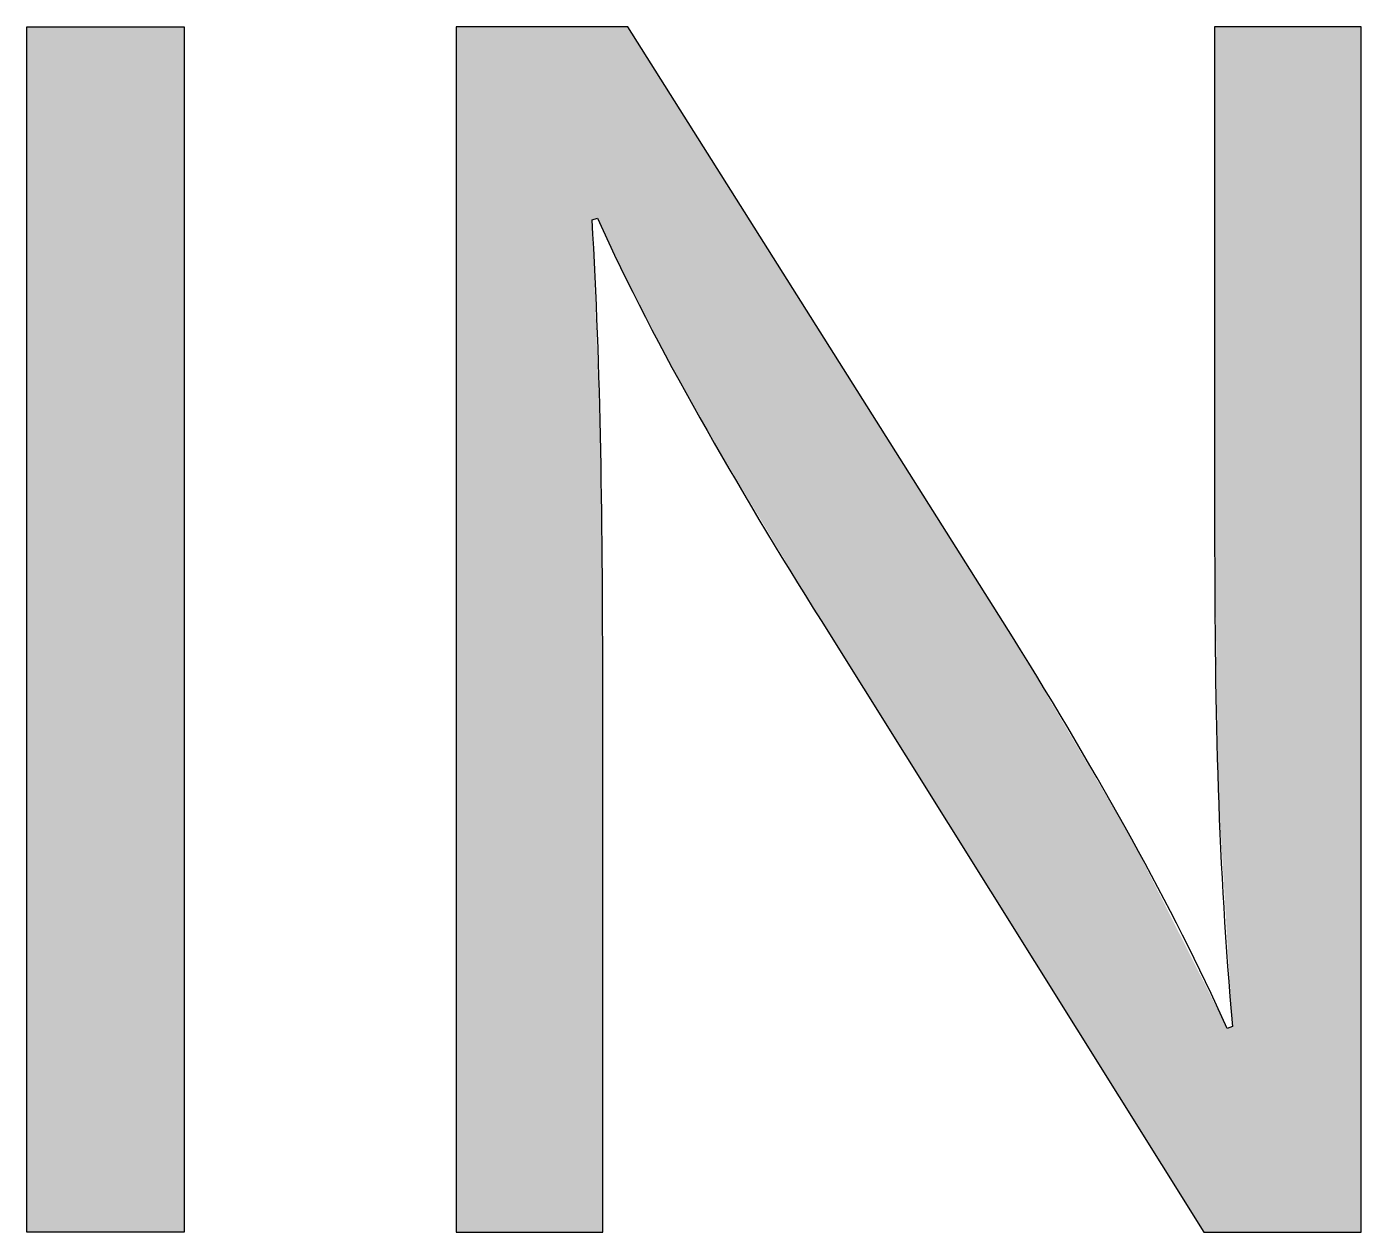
# Model space of a CAD drawing. Extents: x 0 to 360, y -268 to 0.
# Drawn here: x 149.097 to 151.334, y -226.598 to -224.578 of the extents above; entities that cross this region are included whole.
import ezdxf

# ---------------------------------------------------------------- set-up
doc = ezdxf.new("R2010")
doc.units = 0
doc.layers.add('LAYER_1', color=7, linetype='CONTINUOUS')

# ---------------------------------------------------------------- blocks, each defined once
blk = doc.blocks.new('*U461')
at = {"layer": 'LAYER_1', "color": 250, "extrusion": (0, 0, -1)}
for points in [[(-149.0972, -226.5984), (-149.0972, -224.5775), (-149.3611, -226.5984)], [(-149.3611, -226.5984), (-149.0972, -224.5775), (-149.3611, -224.5775)]]:
    blk.add_solid(points, dxfattribs=at)
blk = doc.blocks.new('*U462')
at = {"layer": 'LAYER_1', "color": 250, "extrusion": (0, 0, -1)}
for points in [[(-149.8169, -226.5984), (-149.8169, -224.5775), (-150.0448, -226.5984)], [(-150.0448, -226.5984), (-149.8169, -224.5775), (-150.0448, -224.5775)], [(-150.0448, -224.9013), (-150.0448, -224.5775), (-150.0537, -224.8986)], [(-150.0537, -224.8986), (-150.0448, -224.5775), (-150.0537, -224.5775)], [(-150.0593, -224.9102), (-150.0537, -224.5775), (-150.0593, -224.5775)], [(-150.0627, -224.9171), (-150.0593, -224.5775), (-150.0627, -224.5775)], [(-150.1047, -225.0037), (-150.0627, -224.5775), (-150.1047, -224.5775)], [(-150.1342, -225.0644), (-150.1047, -224.5775), (-150.1342, -224.6243)], [(-151.0941, -225.8551), (-151.0881, -224.5775), (-151.0941, -224.5775)], [(-151.1091, -226.1044), (-151.0941, -224.5775), (-151.1091, -224.5775)], [(-151.1181, -226.2532), (-151.1091, -224.5775), (-151.1181, -224.5775)], [(-151.1181, -226.5984), (-151.1181, -224.5775), (-151.3339, -226.5984)], [(-151.3339, -226.5984), (-151.1181, -224.5775), (-151.3339, -224.5775)], [(-150.2254, -225.2333), (-150.1342, -224.6243), (-150.2254, -224.7689)], [(-150.4285, -225.5731), (-150.2254, -224.7689), (-150.4285, -225.0912)], [(-150.0448, -226.5984), (-150.0448, -224.9013), (-150.0537, -226.5984)], [(-150.0537, -226.5984), (-150.0448, -224.9013), (-150.0537, -225.1388)], [(-150.7493, -226.0856), (-150.4285, -225.0912), (-150.7493, -225.6)], [(-150.0537, -226.5984), (-150.0537, -225.1388), (-150.0593, -226.5984)], [(-150.0593, -226.5984), (-150.0537, -225.1388), (-150.0593, -225.2877)], [(-150.0593, -226.5984), (-150.0593, -225.2877), (-150.0627, -226.5984)], [(-150.0627, -226.5984), (-150.0593, -225.2877), (-150.0627, -225.7351)], [(-150.9494, -226.4054), (-150.7493, -225.6), (-150.9494, -225.9397)], [(-151.0702, -226.5984), (-150.9494, -225.9397), (-151.0702, -226.1794)], [(-151.0702, -226.5984), (-151.0702, -226.1794), (-151.0881, -226.5984)], [(-151.0881, -226.5984), (-151.0702, -226.1794), (-151.0881, -226.2149)], [(-151.0881, -226.5984), (-151.0881, -226.2149), (-151.0941, -226.5984)], [(-151.0941, -226.5984), (-151.0881, -226.2149), (-151.0941, -226.2269)], [(-151.0941, -226.5984), (-151.0941, -226.2269), (-151.1091, -226.5984)], [(-151.1091, -226.5984), (-151.0941, -226.2269), (-151.1091, -226.2566)], [(-151.1091, -226.5984), (-151.1091, -226.2566), (-151.1181, -226.5984)]]:
    blk.add_solid(points, dxfattribs=at)
at = {"layer": 'LAYER_1', "color": 250}
for points in [[(150.0537, -224.8986), (150.0537, -224.5775), (150.0593, -224.9102)], [(150.0593, -224.9102), (150.0593, -224.5775), (150.0627, -224.9171)], [(150.0627, -224.9171), (150.0627, -224.5775), (150.1047, -225.0037)], [(150.1047, -225.0037), (150.1047, -224.5775), (150.1342, -225.0644)], [(151.0881, -225.4229), (151.0881, -224.5775), (151.0941, -225.8551)], [(151.0941, -225.8551), (151.0941, -224.5775), (151.1091, -226.1044)], [(151.1091, -226.1044), (151.1091, -224.5775), (151.1181, -226.2532)], [(150.1342, -225.0644), (150.1342, -224.6243), (150.2254, -225.2333)], [(150.2254, -225.2333), (150.2254, -224.7689), (150.4285, -225.5731)], [(150.4285, -225.5731), (150.4285, -225.0912), (150.7493, -226.0856)], [(150.7493, -226.0856), (150.7493, -225.6), (150.9494, -226.4054)], [(150.9494, -226.4054), (150.9494, -225.9397), (151.0702, -226.5984)], [(151.1181, -226.5984), (151.1091, -226.2566), (151.1181, -226.2532)]]:
    blk.add_solid(points, dxfattribs=at)
blk = doc.blocks.new('BLOCK_55')
at = {"layer": 'LAYER_1'}
blk.add_lwpolyline([(149.3611, -224.5775), (149.3611, -226.5984), (149.0972, -226.5984), (149.0972, -224.5775), (149.3611, -224.5775)], dxfattribs=at)
blk.add_open_spline([(149.8169, -226.5984), (149.8169, -226.5984), (149.8169, -224.5775), (149.8169, -224.5775), (149.8169, -224.5775), (150.1047, -224.5775), (150.1047, -224.5775), (150.1047, -224.5775), (150.7493, -225.6), (150.7493, -225.6), (150.8962, -225.837), (151.0161, -226.0499), (151.1091, -226.2566), (151.1091, -226.2566), (151.1181, -226.2532), (151.1181, -226.2532), (151.0941, -225.9838), (151.0881, -225.7378), (151.0881, -225.4229), (151.0881, -225.4229), (151.0881, -224.5775), (151.0881, -224.5775), (151.0881, -224.5775), (151.3339, -224.5775), (151.3339, -224.5775), (151.3339, -224.5775), (151.3339, -226.5984), (151.3339, -226.5984), (151.3339, -226.5984), (151.0702, -226.5984), (151.0702, -226.5984), (151.0702, -226.5984), (150.4285, -225.5731), (150.4285, -225.5731), (150.2876, -225.3478), (150.1526, -225.117), (150.0537, -224.8986), (150.0537, -224.8986), (150.0448, -224.9013), (150.0448, -224.9013), (150.0597, -225.1563), (150.0627, -225.3988), (150.0627, -225.7351), (150.0627, -225.7351), (150.0627, -226.5984), (150.0627, -226.5984), (150.0627, -226.5984), (149.8169, -226.5984), (149.8169, -226.5984)], degree=3, knots=[0, 0, 0, 0, 1, 1, 1, 2, 2, 2, 3, 3, 3, 4, 4, 4, 5, 5, 5, 6, 6, 6, 7, 7, 7, 8, 8, 8, 9, 9, 9, 10, 10, 10, 11, 11, 11, 12, 12, 12, 13, 13, 13, 14, 14, 14, 15, 15, 15, 16, 16, 16, 16], dxfattribs=at)
at = {"layer": 'LAYER_1', "color": 250}
for name in ['*U461', '*U462']:
    blk.add_blockref(name, (0, 0), dxfattribs=at)
blk = doc.blocks.new('BLOCK_20')
at = {"layer": 'LAYER_1'}
blk.add_blockref('BLOCK_55', (0, 0), dxfattribs=at)
blk = doc.blocks.new('BLOCK_17')
at = {"layer": 'LAYER_1'}
blk.add_blockref('BLOCK_20', (0, 0), dxfattribs=at)

msp = doc.modelspace()

# ---------------------------------------------------------------- block references
at = {"layer": 'LAYER_1'}
msp.add_blockref('BLOCK_17', (0, 0), dxfattribs=at)

doc.saveas('drawing.dxf')
